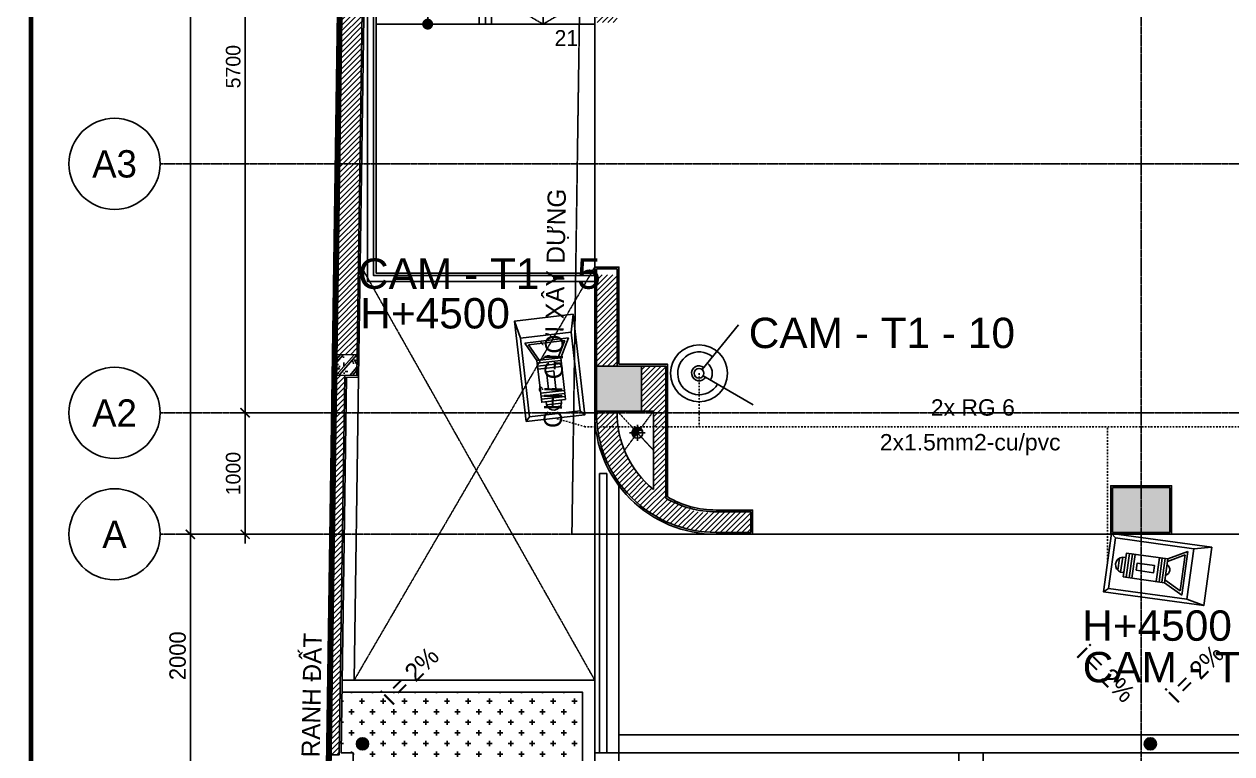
# Model space of a CAD drawing. Header units: inches. Extents: x 1721084 to 1854744, y 225101 to 488646.
# Drawn here: x 1765953 to 1775897, y 361703 to 367711 of the extents above; entities that cross this region are included whole.
import ezdxf
from ezdxf.enums import TextEntityAlignment as Align
from ezdxf.xclip import XClip

# ---------------------------------------------------------------- set-up
doc = ezdxf.new("R2010")
doc.units = ezdxf.units.IN
doc.header["$MEASUREMENT"] = 0
doc.header["$XCLIPFRAME"] = 0
doc.set_wipeout_variables(frame=1)
for name, pattern in [('DASHDOT', [25.399999999999995, 12.7, -6.349999999999998, 0, -6.349999999999998]), ('X-PL-GF$0$X-GRID-T1$0$CENTER2', [1.125, 0.75, -0.125, 0.125, -0.125]), ('X-PL-GF$0$X-PL-GF$0$DASHDOTX2', [2, 1, -0.5, 0, -0.5]), ('X-PL-GF$0$X-PL-GF$0$DASHED', [0.75, 0.5, -0.25]), ('X-PL-GF$0$X-PL-GF$0$HIDDEN2', [0.1875, 0.125, -0.0625])]:
    doc.linetypes.add(name, pattern=pattern)
for name, color, linetype in [('A-ANNO-DIM 100', 252, 'Continuous'), ('CAMERA', 2, 'Continuous'), ('DUCT', 11, 'Continuous'), ('TexPCC', 142, 'Continuous'), ('X-PL-GF$0$A-ANNO-NOTE-ENG', 250, 'Continuous'), ('X-PL-GF$0$A-FURN-EQPM', 250, 'Continuous'), ('X-PL-GF$0$X-GRID-T1$0$A-ANNO-DIM 75', 2, 'Continuous'), ('X-PL-GF$0$X-GRID-T1$0$A-GRID', 9, 'X-PL-GF$0$X-GRID-T1$0$CENTER2'), ('X-PL-GF$0$X-GRID-T1$0$A-GRID-SYMB', 5, 'Continuous'), ('X-PL-GF$0$X-PL-GF$0$A-ANNO-DIM 75', 250, 'Continuous'), ('X-PL-GF$0$X-PL-GF$0$A-ANNO-RNAM', 250, 'Continuous'), ('X-PL-GF$0$X-PL-GF$0$A-FLOR', 250, 'Continuous'), ('X-PL-GF$0$X-PL-GF$0$A-FLOR-ABOV', 250, 'X-PL-GF$0$X-PL-GF$0$HIDDEN2'), ('X-PL-GF$0$X-PL-GF$0$A-FLOR-COLS-CONC', 250, 'Continuous'), ('X-PL-GF$0$X-PL-GF$0$A-FLOR-DRAN', 250, 'Continuous'), ('X-PL-GF$0$X-PL-GF$0$A-FLOR-HDRL', 250, 'Continuous'), ('X-PL-GF$0$X-PL-GF$0$A-FLOR-PATT', 250, 'Continuous'), ('X-PL-GF$0$X-PL-GF$0$A-FLOR-STRS', 250, 'Continuous'), ('X-PL-GF$0$X-PL-GF$0$A-FLOR-STRS-NOTE', 250, 'Continuous'), ('X-PL-GF$0$X-PL-GF$0$A-FLOR-WALL', 250, 'Continuous'), ('X-PL-GF$0$X-PL-GF$0$A-FLOR-WALL-FNSH', 250, 'Continuous'), ('X-PL-GF$0$X-PL-GF$0$A-FLOR-WALL-PATT', 250, 'Continuous'), ('X-PL-GF$0$X-PL-GF$0$A-LAND-GRAS', 89, 'Continuous'), ('X-PL-GF$0$X-PL-GF$0$A-SECT-MED', 250, 'Continuous'), ('X-PL-GF$0$X-PL-GF$0$A-SECT-PATT', 250, 'Continuous'), ('X-PL-GF$0$X-PL-GF$0$A-SECT-STEL', 12, 'Continuous'), ('X-PL-GF$0$X-PL-GF$0$A-XREF', 250, 'Continuous'), ('X-PL-GF$0$X-PL-GF$0$B-RanhHienTrang', 250, 'Continuous'), ('X-PL-GF$0$X-PL-GF$0$CGXD', 250, 'Continuous'), ('X-PL-GF$0$XREF2$0$A-FLOR-COLS-CONC', 250, 'Continuous'), ('X-PL-GF$0$XREF2$0$A-FLOR-PATT', 250, 'Continuous')]:
    doc.layers.add(name, color=color, linetype=linetype)
doc.styles.add('ARIAL', font='arial.ttf')
doc.styles.add('HDUNGARC', font='vn_vni.shx')
doc.styles.add('X-PL-GF$0$HDUNGARC', font='vn_vni.shx')
doc.styles.add('X-PL-GF$0$X-GRID-T1$0$HDUNGARC', font='vn_vni.shx')
doc.styles.add('X-PL-GF$0$X-GRID-T1$0$SYMBTEXT', font='VAVON_.TTF')
doc.styles.add('X-PL-GF$0$X-PL-GF$0$HDUNGARC', font='vn_vni.shx')
doc.styles.add('X-PL-GF$0$X-PL-GF$0$SYMBTEXT', font='VAVON_.TTF')
doc.dimstyles.new('X-PL-GF$0$X-GRID-T1$0$DIM-75', dxfattribs={"dimscale": 75, "dimtxt": 1.6, "dimasz": 1, "dimexe": 1, "dimexo": 1, "dimgap": 0.5, "dimtad": 1, "dimdec": 0, "dimzin": 0, "dimdsep": 46, "dimtxsty": 'X-PL-GF$0$X-GRID-T1$0$HDUNGARC', "dimblk": 'X-PL-GF$0$X-GRID-T1$0$_ArchTick', "dimcen": 2, "dimdle": 1, "dimclrd": 256, "dimclre": 9, "dimclrt": 3, "dimadec": 0, "dimazin": 0, "dimtfac": 1, "dimtdec": 0, "dimtix": 1, "dimtmove": 2, "dimatfit": 2, "dimfxl": 1, "dimtolj": 1, "dimtzin": 0, "dimarcsym": 2})
doc.dimstyles.new('X-PL-GF$0$X-PL-GF$0$DIM-75', dxfattribs={"dimscale": 75, "dimtxt": 1.8, "dimasz": 1, "dimexe": 1, "dimexo": 1, "dimgap": 0.5, "dimtad": 1, "dimdec": 0, "dimzin": 0, "dimdsep": 46, "dimtxsty": 'X-PL-GF$0$X-PL-GF$0$HDUNGARC', "dimblk": 'X-PL-GF$0$X-PL-GF$0$_ArchTick', "dimcen": 2, "dimdle": 1, "dimclrd": 256, "dimclre": 9, "dimclrt": 3, "dimadec": 0, "dimazin": 0, "dimtfac": 1, "dimtdec": 0, "dimtix": 1, "dimtmove": 2, "dimatfit": 2, "dimfxl": 1, "dimtolj": 1, "dimtzin": 0, "dimarcsym": 2})
pattern_1 = [(45, (0, 0), (-22.09708691207961, 22.09708691207961), [])]
pattern_2 = [(0, (0, 0), (50, 50), [50, -50])]

# ---------------------------------------------------------------- blocks, each defined once
blk = doc.blocks.new('X-PL-GF$0$PHEU THU 115X115')
for p, q in [((-15.43790575498133, -23.58826450755441), (14.24268701775872, -23.58826450755441)), ((-15.43790575498133, -91.4117354924456), (14.24268701775872, -91.4117354924456))]:
    blk.add_line(p, q)
for points in [[(-9.482600924791768, -54.19603434290184), (-43.28344451003068, -54.19603434290184)], [(-43.28344451003068, -60.65419115152329), (-9.482600924791768, -60.65419115152329)], [(36.49155470221013, -42.87137462652025), (-36.40955630420649, -42.87137462652025)], [(-36.40955630420649, -48.58054185540822), (36.49155470221013, -48.58054185540822)], [(-36.40955630420649, -66.41945814459177), (36.49155470221013, -66.41945814459177)], [(36.49155470221013, -72.12862537347974), (-36.40955630420649, -72.12862537347974)], [(30.4041321240511, -30.40287615318084), (30.4041321240511, -30.40287615318084), (-31.43376121902838, -30.40287615318084)], [(-31.43376121902838, -36.863928665196), (30.4041321240511, -36.863928665196)], [(-31.43376121902838, -78.136071334804), (30.4041321240511, -78.136071334804)], [(30.4041321240511, -84.59712384681916), (30.4041321240511, -84.59712384681916), (-31.43376121902838, -84.59712384681916)], [(8.978155363991391, -54.19603434290184), (42.7789989492303, -54.19603434290184)], [(42.7789989492303, -60.65419115152329), (8.978155363991391, -60.65419115152329)]]:
    blk.add_lwpolyline(points)
for radius in [51.45152249066621, 46.57292621760693, 4.594603257156433]:
    blk.add_circle((-0.2522227804001886, -57.5), radius)
for centre, radius, start, end in [((-42.55626883552759, -57.42511274721619), 3.309944380612229, 102.6910741584825, 257.3089258415174), ((-36.3302054702508, -45.72595824096788), 2.855686286463456, 91.59228034863337, 268.4077196513667), ((-36.3302054702508, -69.27404175903939), 2.855686286463456, 91.59228034863337, 268.4077196513667), ((-31.12392294632446, -33.63340240919206), 3.245350465819644, 95.47845449965135, 264.5215455003486), ((-31.12392294632446, -81.36659759081522), 3.245350465819644, 95.47845449965135, 264.5215455003486), ((-11.00198453679331, -57.4251127472089), 3.568679573956446, 295.1984696173395, 64.80153038266046), ((10.49753897599294, -57.4251127472089), 3.568679573956446, 115.1984696173395, 244.8015303826605), ((29.94667727740307, -33.63340240918478), 3.262754178219241, 278.0597159257377, 81.94028407426231), ((29.94667727740307, -81.36659759081522), 3.262754178219241, 278.0597159257377, 81.94028407426231), ((35.88332438809448, -45.72595824096061), 2.918662660680424, 282.0282235757958, 77.97177642420422), ((35.88332438809448, -69.27404175903212), 2.918662660680424, 282.0282235757958, 77.97177642420422), ((42.05182327472721, -57.42511274721619), 3.309944380612229, 282.6910741584826, 77.30892584151742)]:
    blk.add_arc(centre, radius, start, end)
for points in [[(14.24268701775872, -23.58826450755441), (16.71682635079196, -21.64592190393887), (15.00893013480527, -18.70718598294479), (9.913556541374417, -16.53520093131374), (-0.6807847030140693, -15.628228584319), (-13.14400985479005, -17.76942370249162), (-17.35475464031333, -20.73333771834587), (-17.6897810909868, -22.51271087943314), (-15.43790575498133, -23.58826450755441)], [(14.24268701775872, -91.4117354924456), (16.71682635079196, -93.35407809606113), (15.00893013480527, -96.2928140170552), (9.913556541374417, -98.46479906869357), (-0.6807847030140693, -99.371771415681), (-13.14400985479005, -97.23057629750838), (-17.35475464031333, -94.26666228166141), (-17.6897810909868, -92.48728912055955), (-15.43790575498133, -91.4117354924456)]]:
    blk.add_spline(points, degree=3)
blk = doc.blocks.new('X-PL-GF$0$XREF2')
at = {"layer": 'X-PL-GF$0$XREF2$0$A-FLOR-PATT'}
h = blk.add_hatch(dxfattribs=at)
h.set_pattern_fill('!BTCT', color=256, scale=25, pattern_type=2)
h.set_pattern_definition([(50, (0, 0), (179.3150456501883, -15.68803374564877), [18.75, -206.25]), (355, (0, 0), (-34.68783340325, 188.0480334250029), [15, -165]), (100.4514, (14.94292, -1.307334999999999), (144.6273454285054, 172.3598855152384), [15.9350475, -175.285528]), (46.18420000000002, (0, 50), (266.8102621564111, -41.37975358225452), [28.125, -309.375]), (96.6356, (22.23418625, 46.55167324999999), (233.6656763871758, 243.5294677251104), [23.902572, -262.92825]), (351.1842000000001, (0, 50), (233.6654862834068, 243.5296502313311), [22.5, -247.5]), (21, (25, 37.5), (149.2267630296154, -100.6547226663347), [18.75, -206.25]), (326, (25, 37.5), (60.82883298039543, 181.2875112617133), [15, -165]), (71.45140000000002, (37.43555825, 29.1120985), (210.0556571453725, 80.6326241774881), [15.9350475, -175.285528]), (37.50000000000001, (0, 0), (3.039963829322667, 83.22346345782788), [0, -163, 0, -167.5, 0, -165.625]), (7.499999999999999, (0, 0), (65.76738436053715, 98.60292797059006), [0, -95.5, 0, -159.25, 0, -63.125]), (327.5, (-55.75, 0), (133.4556090431022, -5.638717933594937), [0, -62.5, 0, -195, 0, -258.75]), (317.5, (-80.75000000000001, 0), (145.7965423355966, 25.02624558307943), [0, -81.25, 0, -129.5, 0, -183.75]), (45, (0, 0), (-75.13009550107068, 75.13009550107068), []), (45, (0, 30.625), (-75.13009550107068, 75.13009550107068), [])])
h.paths.add_polyline_path([(20684.99999999999, 3915.000000000058), (20684.99999999999, 4285.000000000056), (20315.00000000015, 4285.000000000056), (20315.00000000015, 3915.000000000058)])
h.paths.add_polyline_path([(20684.99999918887, 374.6332916433435), (20684.99999918887, 685.0000000000528), (19915.00000000002, 685.0000000000517), (19915.00000000002, 374.6332916433425)])
h.paths.add_polyline_path([(15485.00000000008, -984.9999999999764), (15485.00000000008, -714.9999999998672), (14815.00000000008, -714.9999999998689), (14815.00000000008, -984.9999999999744)])
h.paths.add_polyline_path([(15384.99999999999, 3915.000000000034), (15384.99999999999, 4385.000000000058), (15014.99999999998, 4385.000000000056), (15014.99999999998, 3915.000000000034)])
h.paths.add_polyline_path([(8785.000000000175, 5464.999999999941), (8785.000000000175, 5934.99999999994), (8215.000000000175, 5934.999999999942), (8215.000000000175, 5464.999999999941)])
h.paths.add_polyline_path([(4265.000000000006, -984.9999999999792), (4735.000000000001, -984.9999999999792), (4735, -614.9999999998835), (4265.000000000006, -614.9999999998835)])
h.paths.add_polyline_path([(385.0000000000219, 15.0000000000291), (385.0000000000219, 385.0000000000283), (15.00000000002183, 385.0000000000272), (15.00000000002183, 15.0000000000291)])
h.paths.add_polyline_path([(15.00000000002183, 5935.000000000028), (15.00000000002183, 5465.000000000028), (585.0000000000217, 5465.000000000028), (585.000000000029, 5935.000000000028)])
h.paths.add_polyline_path([(4734.999999999876, 11575.58118903297), (4264.999999999876, 11603.31734586404), (4264.999999999876, 11214.99999999994), (4734.999999999876, 11214.99999999994)])
h.paths.add_polyline_path([(8785.000000000233, 11336.55203909347), (8415.000000000213, 11358.38688596065), (8415.000000000198, 10965.00146173001), (8785.000000000207, 10965.00000000014)])
h.paths.add_polyline_path([(8785.000000000033, -614.9999999999718), (8415.000000000035, -614.9999999999718), (8415.000000000035, -984.9999999999781), (8785.000000000036, -984.9999999999781)])
h.paths.add_polyline_path([(15.00000000002182, 11335.00000000015), (15.00000000002183, 10965.00000000015), (385.0000000000219, 10965.00000000015), (385.0000000000219, 11335.00000000015)])
h.paths.add_polyline_path([(15485.00000000021, 10941.1403626419), (15015.0000000002, 10968.90048736221), (15015.0000000002, 10664.9999999063), (15485.00000000021, 10664.9999999063)])
h.paths.add_polyline_path([(20685.04201184699, 10634.25258519437), (20315.00000000023, 10656.0931995088), (20315.00000000023, 10215.00000000135), (20685.04201184699, 10215.00000000135)])
at = {"layer": 'X-PL-GF$0$XREF2$0$A-FLOR-COLS-CONC'}
blk.add_lwpolyline([(15.00000000002183, 385.0000000000281), (385.0000000000219, 385.0000000000281), (385.0000000000219, 15.00000000002819), (15.00000000002183, 15.00000000002819)], close=True, dxfattribs=at)
blk.add_lwpolyline([(4735.000000000006, -614.9999999998843), (4735.000000000006, -984.9999999999584), (4265.000000000006, -984.9999999999584), (4265.000000000006, -614.9999999998843), (4735.000000000006, -614.9999999998843), (4735.000000000006, -614.9999999998843)], dxfattribs=at)
blk = doc.blocks.new('X-PL-GF$0$X-GRID-T1$0$SYMB-GRID')
blk.add_circle((0, 0), 5)
at = {"color": 2, "style": 'X-PL-GF$0$X-GRID-T1$0$SYMBTEXT', "flags": 4}
blk.add_attdef('NUM', text='', height=3, dxfattribs=at).set_placement((0, 0), align=Align.MIDDLE)
blk = doc.blocks.new('X-PL-GF$0$X-GRID-T1$0$_ArchTick')
at = {"color": 0, "linetype": 'ByBlock', "const_width": 0.15}
blk.add_lwpolyline([(-0.5000000000000018, -0.4822552045807244), (0.5, 0.5177447954192829)], dxfattribs=at)
blk = doc.blocks.new('*D263')
at = {"layer": 'Defpoints', "color": 0, "transparency": 16777216}
for p in [(-2878.678544014205, 2.034327e-10), (-2178.662637090867, 2.035453e-10), (-2178.662637090867, -999.9999999998148)]:
    blk.add_point(p, dxfattribs=at)
at = {"layer": 'X-PL-GF$0$X-GRID-T1$0$A-ANNO-DIM 75', "color": 9, "lineweight": -2, "transparency": 16777216}
for p, q in [((-2253.662637090867, 2.035332e-10), (-2953.678544014205, 2.034207e-10)), ((-2253.662637090867, -999.9999999998148), (-2953.678544014205, -999.999999999815))]:
    blk.add_line(p, q, dxfattribs=at)
at = {"layer": 'X-PL-GF$0$X-GRID-T1$0$A-ANNO-DIM 75', "lineweight": -2, "transparency": 16777216}
blk.add_line((-2878.678544014205, -1074.999999999815), (-2878.678544014205, 75.00000000020344), dxfattribs=at)
at = {"layer": 'X-PL-GF$0$X-GRID-T1$0$A-ANNO-DIM 75', "lineweight": -2, "transparency": 16777216, "xscale": 75, "yscale": 75, "zscale": 75}
for p, rotation in [((-2878.678544014205, 2.034327e-10), 90), ((-2878.678544014205, -999.999999999815), 270)]:
    blk.add_blockref('X-PL-GF$0$X-GRID-T1$0$_ArchTick', p, dxfattribs=dict(at, rotation=rotation))
at = {"layer": 'X-PL-GF$0$X-GRID-T1$0$A-ANNO-DIM 75', "color": 3, "transparency": 16777216, "insert": (-2976.178544014205, -499.9999999998049), "char_height": 120, "attachment_point": 5, "rotation": 90, "style": 'X-PL-GF$0$X-GRID-T1$0$HDUNGARC'}
blk.add_mtext('\\A1;1000', dxfattribs=at)
blk = doc.blocks.new('*D264')
at = {"layer": 'Defpoints', "color": 0, "transparency": 16777216}
for p in [(-2878.678544014203, 5700.000000000158), (-2178.662637090867, 5700.000000000158), (-2178.662637090867, 2.04892e-10)]:
    blk.add_point(p, dxfattribs=at)
at = {"layer": 'X-PL-GF$0$X-GRID-T1$0$A-ANNO-DIM 75', "lineweight": -2, "transparency": 16777216}
blk.add_line((-2878.678544014201, -74.99999999979524), (-2878.678544014203, 5775.000000000157), dxfattribs=at)
at = {"layer": 'X-PL-GF$0$X-GRID-T1$0$A-ANNO-DIM 75', "color": 9, "lineweight": -2, "transparency": 16777216}
for p, q in [((-2253.662637090867, 5700.000000000158), (-2953.678544014203, 5700.000000000158)), ((-2253.662637090867, 2.0488e-10), (-2953.678544014202, 2.047674e-10))]:
    blk.add_line(p, q, dxfattribs=at)
at = {"layer": 'X-PL-GF$0$X-GRID-T1$0$A-ANNO-DIM 75', "lineweight": -2, "transparency": 16777216, "xscale": 75, "yscale": 75, "zscale": 75}
for p, rotation in [((-2878.678544014203, 5700.000000000158), 90), ((-2878.678544014201, 2.047795e-10), 270)]:
    blk.add_blockref('X-PL-GF$0$X-GRID-T1$0$_ArchTick', p, dxfattribs=dict(at, rotation=rotation))
at = {"layer": 'X-PL-GF$0$X-GRID-T1$0$A-ANNO-DIM 75', "color": 3, "transparency": 16777216, "insert": (-2976.178544014202, 2850.000000000182), "char_height": 120, "attachment_point": 5, "rotation": 90, "style": 'X-PL-GF$0$X-GRID-T1$0$HDUNGARC'}
blk.add_mtext('\\A1;5700', dxfattribs=at)
blk = doc.blocks.new('*D267')
at = {"layer": 'Defpoints', "color": 0, "transparency": 16777216}
for p in [(-3328.678544014356, 11350.00000000012), (-1991.108536304821, 11350.00000000012), (-2178.662637090867, -999.9999999998148)]:
    blk.add_point(p, dxfattribs=at)
at = {"layer": 'X-PL-GF$0$X-GRID-T1$0$A-ANNO-DIM 75', "color": 9, "lineweight": -2, "transparency": 16777216}
for p, q in [((-2066.108536304822, 11350.00000000012), (-3403.678544014356, 11350.00000000012)), ((-2253.662637090867, -999.9999999998148), (-3403.678544014353, -999.999999999815))]:
    blk.add_line(p, q, dxfattribs=at)
at = {"layer": 'X-PL-GF$0$X-GRID-T1$0$A-ANNO-DIM 75', "lineweight": -2, "transparency": 16777216}
blk.add_line((-3328.678544014355, -1074.999999999815), (-3328.678544014356, 11425.00000000012), dxfattribs=at)
at = {"layer": 'X-PL-GF$0$X-GRID-T1$0$A-ANNO-DIM 75', "lineweight": -2, "transparency": 16777216, "xscale": 75, "yscale": 75, "zscale": 75}
for p, rotation in [((-3328.678544014356, 11350.00000000012), 90), ((-3328.678544014355, -999.999999999815), 270)]:
    blk.add_blockref('X-PL-GF$0$X-GRID-T1$0$_ArchTick', p, dxfattribs=dict(at, rotation=rotation))
at = {"layer": 'X-PL-GF$0$X-GRID-T1$0$A-ANNO-DIM 75', "color": 3, "transparency": 16777216, "insert": (-3426.178544014352, 5175.000000000153), "char_height": 120, "attachment_point": 5, "rotation": 90, "style": 'X-PL-GF$0$X-GRID-T1$0$HDUNGARC'}
blk.add_mtext('\\A1;12350', dxfattribs=at)
blk = doc.blocks.new('X-PL-GF$0$X-PL-GF$0$RANH DAT')
at = {"color": 20, "linetype": 'X-PL-GF$0$X-PL-GF$0$DASHDOTX2', "ltscale": 4, "const_width": 50}
blk.add_lwpolyline([(-11627.29456309721, -102.3376698006832), (-11627.29456309721, -102.3376698006832), (-2.910383e-10, 1.164153e-10), (992.3107898987656, 14373.5282487044), (-5110.730678946215, 14733.68764396724), (-10633.96828031746, 15059.63101499682), (-41580.12939057983, 16885.85990410079), (-41827.60296804322, -102.3376699942382), (-17866.78343735436, -102.337669765111), (-11627.29456321617, -102.3376697921485)], dxfattribs=at)
at = {"layer": 'X-PL-GF$0$X-PL-GF$0$A-ANNO-RNAM', "insert": (-41966.95550611096, 574.2474264713583), "char_height": 150, "width": 5649.764704245291, "attachment_point": 5, "rotation": 89, "style": 'X-PL-GF$0$X-PL-GF$0$SYMBTEXT'}
blk.add_mtext('RANH ÑAÁT', dxfattribs=at)
blk = doc.blocks.new('X-PL-GF$0$X-PL-GF$0$_ArchTick')
at = {"color": 0, "linetype": 'ByBlock', "const_width": 0.15}
blk.add_lwpolyline([(-0.5000000000000018, -0.4822552045807244), (0.5, 0.5177447954192829)], dxfattribs=at)
blk = doc.blocks.new('*D693')
at = {"layer": 'Defpoints', "color": 0, "transparency": 16777216}
for p in [(-3328.678544014169, -999.9999999998128), (-2173.795700718336, -999.9999999998132), (-2191.276560100912, -2999.999999999775)]:
    blk.add_point(p, dxfattribs=at)
at = {"layer": 'X-PL-GF$0$X-PL-GF$0$A-ANNO-DIM 75', "lineweight": -2, "transparency": 16777216}
blk.add_line((-3328.67854401417, -3074.999999999774), (-3328.678544014169, -924.9999999998128), dxfattribs=at)
at = {"layer": 'X-PL-GF$0$X-PL-GF$0$A-ANNO-DIM 75', "color": 9, "lineweight": -2, "transparency": 16777216}
for p, q in [((-2248.795700718336, -999.9999999998132), (-3403.678544014169, -999.9999999998128)), ((-2266.276560100912, -2999.999999999775), (-3403.678544014169, -2999.999999999774))]:
    blk.add_line(p, q, dxfattribs=at)
at = {"layer": 'X-PL-GF$0$X-PL-GF$0$A-ANNO-DIM 75', "lineweight": -2, "transparency": 16777216, "xscale": 75, "yscale": 75, "zscale": 75}
for p, rotation in [((-3328.678544014169, -999.9999999998128), 90), ((-3328.678544014169, -2999.999999999774), 270)]:
    blk.add_blockref('X-PL-GF$0$X-PL-GF$0$_ArchTick', p, dxfattribs=dict(at, rotation=rotation))
at = {"layer": 'X-PL-GF$0$X-PL-GF$0$A-ANNO-DIM 75', "color": 3, "transparency": 16777216, "insert": (-3433.678544014169, -1999.999999999794), "char_height": 135, "attachment_point": 5, "rotation": 90, "style": 'X-PL-GF$0$X-PL-GF$0$HDUNGARC'}
blk.add_mtext('\\A1;2000', dxfattribs=at)
blk = doc.blocks.new('X-PL-GF$0$X-PL-GF$0$NM 90')
h = blk.add_hatch()
h.set_pattern_fill('DASH', color=8, scale=400)
h.set_pattern_definition(pattern_2)
h.paths.add_polyline_path([(0, 45, 1), (0, 0)])
h.paths.add_polyline_path([(0, 45), (0, 0), (45, 0, 0.4142135623730951)])
h.paths.add_polyline_path([(45, 0), (0, 0, -1), (-2.7e-15, -45, 0.4142135623730951)])
h = blk.add_hatch()
h.set_pattern_fill('DASH', color=256, scale=400)
h.set_pattern_definition(pattern_2)
h.paths.add_polyline_path([(0, 45, 1), (0, 0)])
h.paths.add_polyline_path([(0, 45), (0, 0), (45, 0, 0.4142135623730951)])
h.paths.add_polyline_path([(45, 0), (0, 0, -1), (-3.6e-15, -45, 0.4142135623730951)])
h = blk.add_hatch()
h.set_pattern_fill('DASH', color=8, scale=400)
h.set_pattern_definition(pattern_2)
h.paths.add_polyline_path([(0, 45, 1), (0, 0)])
h.paths.add_polyline_path([(0, 45), (0, 0), (45, 0, 0.4142135623730951)])
h.paths.add_polyline_path([(45, 0), (0, 0, -1), (-3.6e-15, -45, 0.4142135623730951)])
h = blk.add_hatch(color=8)
h.dxf.hatch_style = 1
h.paths.add_polyline_path([(0, 45, 1), (0, 0)])
h.paths.add_polyline_path([(0, 45), (0, -3.6e-15), (45, 0, 0.4142135623730951)])
h.paths.add_polyline_path([(45, 0), (-1.8e-15, 0, -1), (-7.1e-15, -45, 0.4142135623730951)])
at = {"color": 8}
for points in [[(65, 0), (-65, 0)], [(0, 65), (0, -65)]]:
    blk.add_lwpolyline(points, dxfattribs=at)
blk.add_circle((0, 0), 45)
for centre, start, end in [((1.4e-15, 22.5), 90, 270), ((1.4e-15, -22.5), 270, 90.00000000000004)]:
    blk.add_arc(centre, 22.5, start, end)
blk = doc.blocks.new('X-PL-GF$0$X-PL-GF$0$thangGF1')
at = {"layer": 'X-PL-GF$0$X-PL-GF$0$A-FLOR-ABOV', "ltscale": 10}
for points in [[(-424.9999999999835, 1299.999999998893), (-424.9999999999835, 4049.999999998895)], [(-849.9999999999799, 1549.999999998893), (-424.9999999999835, 1299.999999998893), (2.00089e-11, 1549.999999998896)], [(-849.999999999979, 1299.999999998893), (2.09184e-11, 1299.999999998896)]]:
    blk.add_lwpolyline(points, dxfattribs=at)
at = {"layer": 'X-PL-GF$0$X-PL-GF$0$A-FLOR-HDRL'}
for points in [[(1.45519e-11, 8369.999999999034), (-1869.999999999986, 8369.999999999034), (-1869.999999999977, -820.0000000010523), (9.8908e-12, -820.0000000000864)], [(1.45519e-11, 8319.999999999032), (-1819.999999999987, 8319.999999999032), (-1819.999999999977, -770.0000000009967), (-4.55884e-11, -770.0000000000864)], [(-900.0000000000326, 1299.999999998893), (-900.0000000000326, 6299.999999998891)]]:
    blk.add_lwpolyline(points, dxfattribs=at)
at = {"layer": 'X-PL-GF$0$X-PL-GF$0$A-FLOR-STRS'}
for points in [[(1.45519e-11, 8299.999999999034), (-1799.999999999987, 8299.999999999034), (-1799.999999999977, -750.0000000009738), (-6.74163e-11, -750.0000000000864)], [(-1799.999999999987, 1299.999999998893), (-849.999999999979, 1299.999999998893), (-849.9999999999942, 6299.999999998891)], [(-5.1728e-12, 6299.999999998888), (-950.00000000007, 6299.999999998891), (-950.0000000000855, 1299.999999998893)], [(-7.7307e-11, -730), (-2.63753e-11, 4174.999999998902)]]:
    blk.add_lwpolyline(points, dxfattribs=at)
at = {"layer": 'X-PL-GF$0$X-PL-GF$0$A-FLOR-STRS-NOTE', "color": 174, "const_width": 45}
blk.add_lwpolyline([(-1397.499999999474, 1300.00007610123, -1), (-1352.500000000697, 1299.999923896556, -1)], format="xyb", close=True, dxfattribs=at)
at = {"layer": 'X-PL-GF$0$X-PL-GF$0$A-SECT-STEL', "color": 174}
blk.add_lwpolyline([(-1375.000000000079, 3299.999999998896), (-1375.000000000085, 1299.999999998893)], dxfattribs=at)
blk = doc.blocks.new('I.A.M TITLEBLOCK - A2 -H')
at = {"const_width": 0.5}
blk.add_lwpolyline([(5, 2.999999999999972), (591.9999999999998, 2.999999999999886), (589.9999999999998, 417), (5, 417.0000000000002)], close=True, dxfattribs=at)
blk = doc.blocks.new('C3')
at = {"layer": 'CAMERA', "color": 142}
for p, q in [((229715.5539634958, 35030.81197057175), (229173.6742924595, 34396.03102770127)), ((229807.4707588405, 35030.81197057172), (230349.3504298771, 34396.03102770148))]:
    blk.add_line(p, q, dxfattribs=at)
at = {"layer": 'CAMERA'}
blk.add_circle((229761.5123611682, 35084.64959646283), 412.1698115390026, dxfattribs=at)
at = {"layer": 'CAMERA', "color": 142}
blk.add_circle((229761.5123611682, 35084.64959646282), 70.78604578723753, dxfattribs=at)
at = {"layer": 'CAMERA', "color": 252}
for centre, radius, start, end in [((229761.5123611682, 35084.64959646283), 310.2277270251499, 310.4856721771867, 229.5143278228133), ((229761.5123611682, 35084.64959646282), 108.6542135993546, 310.4856721771623, 229.5143278227866), ((229761.5123611682, 35084.64959646282), 190.3964792308931, 229.5143278228009, 310.4856721771867)]:
    blk.add_arc(centre, radius, start, end, dxfattribs=at)
blk = doc.blocks.new('CCN')
at = {"layer": 'CAMERA', "color": 252}
for p, q in [((139315.8801169941, 51989.37427525943), (139763.8884176138, 51989.37427525943)), ((139315.8801169941, 51934.1036984215), (139763.8884176138, 51934.1036984215)), ((139315.8801169941, 51878.83312158356), (139763.8884176138, 51878.83312158356)), ((139315.8801169941, 51424.02549066453), (139763.8884176138, 51424.02549066453)), ((139315.8801169941, 51368.75491382658), (139763.8884176138, 51368.75491382658)), ((139315.8801169941, 51313.48433698865), (139763.8884176138, 51313.48433698865)), ((139368.6550771076, 51262.96133313022), (139203.0861185244, 50952.39267907573)), ((139718.1507476462, 51262.96133313022), (139883.7197062294, 50952.39267907573))]:
    blk.add_line(p, q, dxfattribs=at)
at = {"layer": 'CAMERA'}
for p, q in [((139315.8801169941, 51262.96133313022), (139128.0059016106, 50910.55323258707)), ((139763.8884176138, 51262.96133313022), (139951.7626329973, 50910.55323258707))]:
    blk.add_line(p, q, dxfattribs=at)
blk.add_lwpolyline([(139315.8801169941, 52046.83238175139), (139763.8884176138, 52046.83238175139), (139763.8884176138, 51262.96133313022), (139315.8801169941, 51262.96133313022)], close=True, dxfattribs=at)
at = {"layer": 'CAMERA', "color": 252}
blk.add_lwpolyline([(139471.553214884, 51820.39620871947), (139608.215319724, 51820.39620871947), (139608.215319724, 51491.40804203786), (139471.553214884, 51491.40804203786)], close=True, dxfattribs=at)
at = {"layer": 'CAMERA'}
for points in [[(139315.8801169941, 51262.96133313022), (139763.8884176138, 51262.96133313022)], [(139951.7626329973, 50910.55323258707), (139128.0059016106, 50910.55323258707)]]:
    blk.add_lwpolyline(points, dxfattribs=at)
at = {"layer": 'CAMERA', "color": 252}
blk.add_lwpolyline([(139883.7197062294, 50952.39267907573), (139203.0861185244, 50952.39267907573)], dxfattribs=at)
blk.add_arc((139555.633544491, 51302.9521364386), 103.9176802170721, 202.6332838919741, 337.3667161080135, dxfattribs=at)
blk = doc.blocks.new('C2')
at = {"layer": 'CAMERA', "color": 252}
for p, q in [((140574.7032529928, 51841.07987231469), (140290.2762116142, 51841.07987231469)), ((140548.3075924766, 51898.53797880664), (140316.6718721305, 51898.53797880664))]:
    blk.add_line(p, q, dxfattribs=at)
at = {"layer": 'CAMERA'}
blk.add_lwpolyline([(140574.7032529928, 51841.07987231469), (140574.7032529928, 51783.62176582275), (140290.2762116142, 51783.62176582275), (140290.2762116142, 51841.07987231469)], dxfattribs=at)
blk.add_arc((140432.4897323035, 51810.54045025216), 145.4556350464081, 12.1198296463737, 167.8801703536263, dxfattribs=at)
blk.add_blockref('CCN', (892.6054649995641, -263.2106159286341), dxfattribs=at)
blk = doc.blocks.new('nn')
at = {"layer": 'CAMERA', "color": 252}
for p, q in [((138919.5471242203, -107494.0610649325), (138834.0578124885, -107420.8919096989)), ((138919.5471242203, -107494.0610649325), (140397.9791436578, -107494.0610649324)), ((138919.5471242203, -108448.2035011566), (138919.5471242203, -107494.0610649325)), ((140397.9791436578, -107494.0610649324), (140727.7548574878, -107420.8919096988)), ((140397.9791436578, -107494.0610649324), (140397.9791436578, -108448.2035011566)), ((138919.5471242203, -108448.2035011566), (138834.0578124885, -108521.3726563902)), ((140397.9791436578, -108448.2035011566), (138919.5471242203, -108448.2035011566)), ((140397.9791436578, -108448.2035011566), (140727.7548574878, -108521.3726563902))]:
    blk.add_line(p, q, dxfattribs=at)
at = {"layer": 'CAMERA'}
blk.add_lwpolyline([(138834.0578124885, -107420.8919096988), (140727.7548574878, -107420.8919096988), (140727.7548574878, -108521.3726563902), (138834.0578124885, -108521.3726563902)], close=True, dxfattribs=at)
at = {"layer": 'CAMERA', "rotation": 90}
blk.add_blockref('C2', (190944.9439793499, -248405.7129455522), dxfattribs=at)
blk = doc.blocks.new('X-PL-GF$0$X-GRID-T1')
at = {"layer": 'X-PL-GF$0$X-GRID-T1$0$A-GRID', "ltscale": 8}
for p, q in [((5.9835e-12, 15788.19757388748), (-2.3166e-12, -4800.000000207501)), ((4500.000000000136, 15788.19757388748), (4500.000000000129, -4800.000000207501)), ((-3578.678544014041, 2050.0000000002), (14116.50000000014, 2050.000000000204)), ((-3578.678544014041, 2.000888e-10), (14116.50000000014, 2.037268e-10)), ((-3578.678544014041, -999.999999999818), (29677.78230564004, -999.9999999998143))]:
    blk.add_line(p, q, dxfattribs=at)
at = {"layer": 'X-PL-GF$0$X-GRID-T1$0$A-GRID-SYMB'}
ref = blk.add_blockref('X-PL-GF$0$X-GRID-T1$0$SYMB-GRID', (-3953.678544014041, 2050.0000000002), dxfattribs=dict(at, xscale=75, yscale=75, zscale=75))
ref.add_attrib('NUM', 'A3', dxfattribs={"layer": '0', "color": 2, "height": 224.9999999999999, "style": 'X-PL-GF$0$X-GRID-T1$0$SYMBTEXT'}).set_placement((-3953.678544014041, 2050.0000000002), align=Align.MIDDLE)
ref = blk.add_blockref('X-PL-GF$0$X-GRID-T1$0$SYMB-GRID', (-3953.678544014041, 2.000888e-10), dxfattribs=dict(at, xscale=75, yscale=75, zscale=75))
ref.add_attrib('NUM', 'A2', dxfattribs={"layer": '0', "color": 2, "height": 224.9999999999999, "style": 'X-PL-GF$0$X-GRID-T1$0$SYMBTEXT'}).set_placement((-3953.678544014041, 2.000888e-10), align=Align.MIDDLE)
ref = blk.add_blockref('X-PL-GF$0$X-GRID-T1$0$SYMB-GRID', (-3953.678544014041, -999.999999999818), dxfattribs=dict(at, xscale=75, yscale=75, zscale=75))
ref.add_attrib('NUM', 'A', dxfattribs={"layer": '0', "color": 2, "height": 224.9999999999999, "style": 'X-PL-GF$0$X-GRID-T1$0$SYMBTEXT'}).set_placement((-3953.678544014041, -999.999999999818), align=Align.MIDDLE)
at = {"layer": 'X-PL-GF$0$X-GRID-T1$0$A-ANNO-DIM 75'}
for base, p1, p2, picture, middle in [((-3328.678544014356, 11350.00000000012), (-2178.662637090866, -999.9999999998143), (-1991.108536304819, 11350.00000000011), '*D267', (-3426.178544014352, 5175.000000000153)), ((-2878.678544014203, 5700.000000000158), (-2178.662637090866, 2.04892e-10), (-2178.662637090866, 5700.000000000156), '*D264', (-2976.178544014202, 2850.000000000182)), ((-2878.678544014205, 2.034327e-10), (-2178.662637090866, -999.9999999998143), (-2178.662637090866, 2.035453e-10), '*D263', (-2976.178544014205, -499.9999999998049))]:
    dim = blk.add_linear_dim(base=base, p1=p1, p2=p2, angle=90, dimstyle='X-PL-GF$0$X-GRID-T1$0$DIM-75', dxfattribs=at)
    dim.commit()
    dim.dimension.update_dxf_attribs({"geometry": picture, "text_midpoint": middle})
blk = doc.blocks.new('X-PL-GF')
at = {"layer": 'X-PL-GF$0$X-PL-GF$0$A-FLOR-PATT'}
h = blk.add_hatch(dxfattribs=at)
h.set_pattern_fill('ANSI31', color=250, scale=250)
h.set_pattern_definition(pattern_1)
h.paths.add_polyline_path([(-1908.777906111688, 3691.595064760143), (-2078.759871247876, 3694.07125708649), (-2125.58903728401, 479.4123281463346), (-1955.607072147822, 476.9361358199891)])
h.paths.add_polyline_path([(-2075.846703805583, 3894.050039567583), (-1905.864738669395, 3891.573847241238), (-1859.254058980916, 7091.234367475268), (-2029.236024117103, 7093.710559801611)])
h.paths.add_polyline_path([(-1809.51172549961, 10505.87207889647), (-1979.493690635797, 10508.34827122282), (-2026.322856674811, 7293.689342282708), (-1856.340891538622, 7291.213149956358)])
h.paths.add_polyline_path([(-1861.564319048267, 13798.02256012368), (-1931.511614614602, 13802.15036684655), (-1977.017498309925, 10678.33023632692), (-1907.024924431452, 10677.31062774085)])
h.paths.add_polyline_path([(-2103.572578456228, -2814.999999983633), (-2058.072658302282, 308.4107544237619), (-2128.065229616292, 309.4303629913534), (-2173.580002830723, -2814.999999999777)])
at = {"layer": 'X-PL-GF$0$X-PL-GF$0$A-FLOR-WALL-PATT'}
h = blk.add_hatch(dxfattribs=at)
h.set_pattern_fill('ANSI31', color=250, scale=250)
h.set_pattern_definition(pattern_1)
edge = h.paths.add_edge_path()
edge.add_line((385.0000000000219, 15.00000000002819), (485.0000000000218, 15.00000000002819))
edge.add_line((485.0000000000218, 15.00000000002819), (485.0000000000222, -631.6644678940471))
edge.add_arc((1000.000000000135, 1.15392e-11), 815.0000000000003, 178.9454169066048, 230.8094233264205, ccw=False)
edge.add_line((185.1380485016004, 15.00000000002813), (15.11421982052559, 15.00000000001229))
edge.add_arc((1000.000000000128, 3.1832e-12), 984.9999999999924, 179.1274417115698, 270.0000282745055)
edge.add_line((1000.000486081091, -984.9999999998693), (1285.000000000003, -984.999800208604))
edge.add_line((1285.000000000003, -984.999800208604), (1285.000000000007, -814.9998619860905))
edge.add_line((1285.000000000007, -814.9998619860905), (1000.000000000135, -814.9999999999887))
edge.add_arc((928.0920179524936, -416.4048925642552), 405.0294033201392, 240.1783420955013, 280.226369567708, ccw=False)
edge.add_arc((1000.000000000121, -1.8531e-11), 814.9999999999671, 239.3892798055321, 250.4047116632095, ccw=False)
edge.add_line((585, -701.4271166699162), (584.9999999999998, 385.0000000000281))
edge.add_line((584.9999999999998, 385.0000000000281), (385.0000000000219, 385.0000000000281))
edge.add_line((385.0000000000219, 385.0000000000281), (385.0000000000219, 15.00000000002819))
at = {"layer": 'X-PL-GF$0$X-PL-GF$0$A-LAND-GRAS', "ltscale": 40}
h = blk.add_hatch(dxfattribs=at)
h.set_pattern_fill('CROSS', color=256, scale=350)
h.set_pattern_definition([(0, (-99.99999999985559, -2299.999999938291), (87.5, 87.5), [43.75, -131.25]), (90, (-78.12499999985562, -2321.874999938291), (-87.49999999999999, 87.5), [43.75, -131.25])])
h.paths.add_polyline_path([(-2087.845738508012, -2798.550488925721), (-1988.341863798027, -2799.999999960569), (-1989.778295744242, -2898.60604087287), (-99.99999999985559, -2899.999999960569), (-99.99999999985559, -2299.999999938291), (-2081.775780499932, -2298.532807975101)])
at = {"layer": 'X-PL-GF$0$X-PL-GF$0$A-SECT-PATT'}
h = blk.add_hatch(dxfattribs=at)
h.set_pattern_fill('!BTCT', color=256, scale=20, angle=4, pattern_type=2)
h.set_pattern_definition([(54, (0, 0), (143.978068100322, -2.51314656807856), [15, -165]), (359, (0, 0), (-38.17672263258378, 148.136205541445), [12, -132]), (104.4514, (11.99817190200864, -0.2094279928046898), (105.8014581244018, 145.6229752967735), [12.748038, -140.2284224]), (50.18419999999998, (-2.79025894976501, 39.90256201039297), (215.2374651695471, -18.13376922839233), [22.5, -247.5]), (100.6356, (15.14619545357805, 38.39140331440962), (172.886977297764, 207.3887486410285), [19.1220576, -210.3426]), (355.1842000000002, (-2.79025894976501, 39.90256201039297), (172.886815400423, 207.3888836815694), [18, -198]), (25, (17.85858679287272, 31.32205098267724), (124.707658123106, -72.0000000348896), [15, -165]), (330.0000000000001, (17.85858679287272, 31.32205098267724), (38.4277435848289, 148.0712871091526), [12, -132]), (75.4514, (28.25088782156475, 25.3220443419086), (163.1354596724559, 76.07115927203152), [12.748038, -140.2284224]), (41.50000000000001, (0, 0), (-2.218253370694924, 66.5862339525476), [0, -130.3999999999999, 0, -133.9999999999999, 0, -132.4999999999999]), (11.5, (0, 0), (46.98318860929417, 82.3603496113481), [0, -76.39999999999998, 0, -127.4, 0, -50.5]), (331.5, (-44.49135664158815, -3.111138728987988), (106.8190839731312, 2.947528310489392), [0, -50, 0, -156, 0, -207]), (321.5, (-64.44263764678463, -4.506268203870494), (114.9565173145964, 28.10842846725684), [0, -65, 0, -103.6, 0, -147]), (49, (0, 0), (-64.15031431893561, 55.76501746419311), []), (49, (-1.709033606731069, 24.44031923136569), (-64.15031431893561, 55.76501746419311), [])])
h.paths.add_polyline_path([(-2126.827133449779, 394.4213455943192), (-2128.065232194822, 309.4303630477873), (-1958.083267020894, 306.9541707208923), (-1956.845168275851, 391.9451532674241)])
h.paths.add_polyline_path([(-2125.589039836409, 479.4123281835164), (-2126.827133449779, 394.4213455943192), (-1956.845168275851, 391.9451532674241), (-1955.60707466248, 476.9361358566213)])
at = {"layer": 'X-PL-GF$0$X-PL-GF$0$A-FLOR'}
for points in [[(1.446097e-10, -2899.999999960569), (1.348326e-10, -6.58e-14)], [(200.0000000001444, -2899.999999960569), (200.0000000001444, -600.0000000000016)], [(-2079.612046541654, -2199.99999993829), (1.443823e-10, -2199.999999938291), (1.446097e-10, -2899.999999960569)], [(-2081.068784823529, -2299.99999993829), (-99.99999999985559, -2299.999999938291), (-99.99999999985559, -2899.999999960569)], [(15000.00000000003, -2649.99999980061), (200.0000000001455, -2649.99999980061)]]:
    blk.add_lwpolyline(points, dxfattribs=at)
at = {"layer": 'X-PL-GF$0$X-PL-GF$0$A-FLOR-ABOV', "ltscale": 10}
for points in [[(185.1380485016006, 15.00000000002837), (485.0000000000218, -308.3322339470095)], [(485.0000000000218, 15.00000000002819), (245.5755614317386, -308.3322339470095)]]:
    blk.add_lwpolyline(points, dxfattribs=at)
at = {"layer": 'X-PL-GF$0$X-PL-GF$0$A-FLOR-COLS-CONC'}
blk.add_lwpolyline([(-2128.065232194822, 309.4303630477873), (-2125.589039836409, 479.4123281835163), (-1955.60707466248, 476.9361358566211), (-1958.083267020894, 306.9541707208923)], close=True, dxfattribs=at)
at = {"layer": 'X-PL-GF$0$X-PL-GF$0$A-FLOR-HDRL'}
blk.add_lwpolyline([(39.99999999918805, -2799.999999961142), (40.00000000014438, -499.9999999605684), (100.0000000001443, -499.9999999605684), (99.99999999918806, -2799.999999961142)], dxfattribs=at)
at = {"layer": 'X-PL-GF$0$X-PL-GF$0$A-FLOR-WALL'}
blk.add_lwpolyline([(-2058.072658595077, 308.4107544468947), (-2128.065229616292, 309.4303629913536), (-2173.580002830723, -2814.999999999776), (-2103.616926536497, -2814.999999983643)], close=True, dxfattribs=at)
for points in [[(585, -701.4271166699167), (585, 385.0000000000281), (385.0000000000339, 385.0000000000281), (385.0000000000339, 15.00000000002819), (485.0000000000218, 15.00000000002819), (485.0000000000218, -631.6644678940471)], [(15.00000000002183, 15.00000000002819), (15.00000000002183, 15.00000000002819)], [(15.00000000002183, 15.00000000001796), (15.00000000002183, 2.008277e-10)], [(185.1380485016006, 15.00000000002837), (15.00000000002183, 15.00000000002833)], [(1000.00000000014, -815.0000000000058), (1285.000000000007, -815.0000000000058), (1285.000000000003, -984.9993658740702), (1000.000000000135, -984.9999999999893)]]:
    blk.add_lwpolyline(points, dxfattribs=at)
for radius, start, end in [(985, 179.9999999999888, 270.0000565523335), (815, 178.9454169066047, 230.8094233264204), (815, 239.3892798055322, 270)]:
    blk.add_arc((1000.000000000135, 1.09139e-11), radius, start, end, dxfattribs=at)
at = {"layer": 'X-PL-GF$0$X-PL-GF$0$A-FLOR-WALL-FNSH'}
for points in [[(2246.183442473346, 13540.58553577948), (2246.183442473346, 13540.58553577948), (2246.183442473346, 13540.58553577948), (2246.183442473346, 13540.58553577948), (2046.530790088585, 13552.36765764824), (2052.421851022971, 13652.19398384076), (-1740.97799602957, 13876.09193533185), (-1746.869056964078, 13776.2656091379), (-1846.794315740672, 13782.12484005305), (-1891.808028183852, 10692.09054883621), (-1791.818634361203, 10690.63396505859), (-1943.303339421334, 291.7372743988308), (-2043.292737168894, 293.1938581958925), (-2088.331257619726, -2798.543416182955), (-1988.341863798027, -2799.999999960569), (-1989.798602079907, -2899.999999960569), (-1.4779e-12, -2899.999999960569), (-1.4779e-12, -2799.999999960569), (199.9999999999985, -2799.999999960569), (199.9999999999985, -2899.999999960569), (3000.000000000002, -2899.999999960569), (3000.000000000002, -2799.999999960569)], [(1.420241e-10, 400.0000000000281), (1.420202e-10, 0)], [(600, -692.8203230274621), (600, 400.0000000000281), (200.0000000001444, 400.0000000000281)], [(1000.00000000014, -800.0000000000058), (1300.000000000007, -800.0000000000058), (1300.000000000004, -999.999358471824), (1000.000007402383, -999.9999999999872)], [(5.457000000000001e-12, -2799.999999961525), (199.9999999999982, -2799.999999959612)], [(3000.000000000002, -2799.999999923274), (3200.000000000002, -2799.999999921363), (3200.000000000002, -2899.999999960569), (7000.000000000004, -2899.999999904851), (7000.000000000004, -2799.999999904851), (7200.000000000004, -2799.999999904851), (7200.000000000004, -2899.999999904851), (11000, -2899.999999921363), (11000, -2799.999999921363), (11200, -2799.999999921363), (11200, -2899.999999921363), (15000.00000000003, -2899.999999800959), (15000.00000000003, -2799.999999800959)]]:
    blk.add_lwpolyline(points, dxfattribs=at)
blk.add_lwpolyline([(4750.000000000006, -999.999999999982), (4250.000000000006, -999.999999999982), (4250.000000000006, -599.9999999999708), (4750.000000000006, -599.9999999999708)], close=True, dxfattribs=at)
for radius, start, end in [(1000, 180.0000000000005, 270.0000565523335), (800, 239.9999999999888, 270)]:
    blk.add_arc((1000.000000000135, 1.09139e-11), radius, start, end, dxfattribs=at)
at = {"layer": 'X-PL-GF$0$X-PL-GF$0$A-SECT-MED'}
blk.add_line((200.0000000001451, -2799.999999960569), (2997.07591356643, -2799.999999960569), dxfattribs=at)
for points in [[(-1943.303339421334, 291.7372743988307), (-1979.603287746884, -2200.127298132017)], [(3200.000000000002, -2799.999999921363), (7000.000000000004, -2799.999999865644)]]:
    blk.add_lwpolyline(points, dxfattribs=at)
at = {"layer": 'X-PL-GF$0$A-FURN-EQPM', "color": 6, "xscale": 0.9708737864077668, "yscale": 0.9708737864077668, "zscale": 0.9708737864077668}
for p in [(-1912.001754074253, -2669.174757180775), (4575.697562549537, -2669.174757153334)]:
    blk.add_blockref('X-PL-GF$0$PHEU THU 115X115', p, dxfattribs=at)
at = {"layer": 'X-PL-GF$0$X-PL-GF$0$A-FLOR-DRAN', "rotation": 90}
blk.add_blockref('X-PL-GF$0$X-PL-GF$0$NM 90', (351.8717017379074, -164.7839449308096), dxfattribs=at)
at = {"layer": 'X-PL-GF$0$A-ANNO-NOTE-ENG', "color": 3, "char_height": 150, "attachment_point": 5, "style": 'X-PL-GF$0$HDUNGARC'}
for insert, rotation in [((-1520.304214671448, -2165.111698801658), 44.92348924916315), ((4209.725702190438, -2146.778926765292), 315.07651075083686), ((4941.179669936985, -2146.778926765292), 44.92348924916315)]:
    blk.add_mtext('i = 2%', dxfattribs=dict(at, insert=insert, rotation=rotation))
at = {"layer": 'X-PL-GF$0$X-PL-GF$0$A-ANNO-DIM 75'}
dim = blk.add_linear_dim(base=(-3328.678544014169, -999.9999999998128), p1=(-2191.276560100912, -2999.999999999775), p2=(-2173.795700718336, -999.9999999998132), angle=90, dimstyle='X-PL-GF$0$X-PL-GF$0$DIM-75', dxfattribs=at)
dim.commit()
dim.dimension.update_dxf_attribs({"geometry": '*D693', "text_midpoint": (-3433.678544014169, -1999.999999999794)})
blk.add_wipeout([(-1869.999999999976, 1129.999999999924), (2.2737367544323206e-12, 1129.999999999924), (2.2737367544323206e-12, 10270.000000000007), (-1869.999999999986, 10270.000000000007)]).dxf.layer = 'X-PL-GF$0$X-PL-GF$0$A-FLOR-STRS'
at = {"layer": 'X-PL-GF$0$X-PL-GF$0$A-FLOR-WALL-PATT'}
h = blk.add_hatch(dxfattribs=at)
h.set_pattern_fill('ANSI31', color=250, scale=250)
h.set_pattern_definition(pattern_1)
h.paths.add_polyline_path([(185.0000000001445, 6085.000000000004), (185.0000000001444, 8185.000000000007), (15.00000000014438, 8185.000000000007), (15.00000000014457, 5935.000000000028), (585, 5935.000000000028), (585, 6084.999999999992)])
h.paths.add_polyline_path([(185.0000000001445, 5314.999999999999), (585.0000000000217, 5315), (585.0000000000217, 5465.000000000028), (15.00000000000193, 5465.000000000028), (15.00000000000172, 3215.000000000009), (185.0000000001444, 3215.000000000009)])
h.paths.add_polyline_path([(185.0000002862997, 1135.000000000009), (15.00000028629977, 1135.000000000009), (15.0000000001444, 385.0000000000281), (185.0000000001444, 385.0000000000281)])
h.paths.add_polyline_path([(15.00000000007705, 10215), (185.000000000077, 10215), (185.0000000001444, 10965.00000000015), (15.00000000014438, 10965.00000000015)])
at = {"layer": 'X-PL-GF$0$X-PL-GF$0$A-FLOR'}
blk.add_lwpolyline([(5.913108537e-07, 1200.000000000009), (-6.2073e-11, 3199.999999999873)], dxfattribs=at)
at = {"layer": 'X-PL-GF$0$X-PL-GF$0$A-FLOR-ABOV', "ltscale": 10}
for points in [[(-1979.603287746884, -2200.127298132017), (2.274e-13, 1200.000000000003)], [(-1919.875161231457, 1200.000000000003), (1.446097e-10, -2199.999999938291)]]:
    blk.add_lwpolyline(points, dxfattribs=at)
at = {"layer": 'X-PL-GF$0$X-PL-GF$0$A-FLOR-STRS'}
blk.add_lwpolyline([(-849.999999999979, 3199.99999999987), (1.590479e-10, 3199.999999999873)], dxfattribs=at)
at = {"layer": 'X-PL-GF$0$X-PL-GF$0$A-FLOR-WALL'}
for points in [[(-2078.759871247876, 3694.07125708649), (-1908.777906111688, 3691.595064760143), (-1955.607072147822, 476.936135819989), (-2125.58903728401, 479.4123281463346)], [(15.00000059153217, 1185.000000000009), (185.0000005915321, 1185.000000000009), (185.0000000001444, 385.0000000000281), (15.00000000014438, 385.0000000000283)]]:
    blk.add_lwpolyline(points, close=True, dxfattribs=at)
at = {"layer": 'X-PL-GF$0$X-PL-GF$0$A-FLOR-WALL-FNSH'}
for points in [[(15000.00000000003, -2799.999999800959), (15200.00000000003, -2799.999999800959), (15200.00000000003, -2999.999999800984), (-2191.276562666232, -2999.999999960567), (-1943.802985202435, 13988.19757424687), (34696.32145598598, 11825.95025974346)], [(1.443823e-10, 400.0000000000281), (5.915321708e-07, 1200.000000000009), (200.0000005915322, 1200.000000000009), (200.0000000001444, 400.0000000000281)]]:
    blk.add_lwpolyline(points, dxfattribs=at)
at = {"layer": 'X-PL-GF$0$X-PL-GF$0$CGXD', "linetype": 'X-PL-GF$0$X-PL-GF$0$DASHED', "ltscale": 7}
blk.add_lwpolyline([(29109.2069565708, 10152.18368523635), (7.276000000000001e-12, 11870.00821583272), (-187.4603885969482, -998.4933488365367), (19532.55709904624, -999.9999999998154)], dxfattribs=at)
at = {"layer": 'X-PL-GF$0$X-PL-GF$0$A-FLOR-STRS'}
blk.add_blockref('X-PL-GF$0$X-PL-GF$0$thangGF1', (0, 1900.000000000977), dxfattribs=at)
at = {"layer": 'X-PL-GF$0$X-PL-GF$0$A-XREF'}
for name in ['X-PL-GF$0$X-GRID-T1', 'X-PL-GF$0$XREF2']:
    blk.add_blockref(name, (0, 0), dxfattribs=at)
at = {"layer": 'X-PL-GF$0$X-PL-GF$0$B-RanhHienTrang'}
blk.add_blockref('X-PL-GF$0$X-PL-GF$0$RANH DAT', (39636.32640790709, -2897.662330001818), dxfattribs=at)
at = {"layer": 'X-PL-GF$0$A-ANNO-NOTE-ENG', "color": 3, "insert": (-233.2494006923051, 3086.047208384274), "char_height": 130, "attachment_point": 5, "style": 'X-PL-GF$0$HDUNGARC'}
blk.add_mtext('21', dxfattribs=at)
at = {"layer": 'X-PL-GF$0$X-PL-GF$0$A-ANNO-RNAM', "insert": (-311.9667245751615, 860.2108979429448), "char_height": 150, "width": 5649.764704245291, "attachment_point": 5, "rotation": 89, "style": 'X-PL-GF$0$X-PL-GF$0$SYMBTEXT'}
blk.add_mtext('CHÆ GIÔÙI XAÂY DÖÏNG', dxfattribs=at)

msp = doc.modelspace()

# ---------------------------------------------------------------- block references
ref = msp.add_blockref('X-PL-GF', (1726100.38168202, 364510.5894645699))
XClip(ref).set_block_clipping_path([(-4378.678544013994, -12850.407672127025), (34696.321455986006, 17749.592327873004)])
ref = msp.add_blockref('X-PL-GF', (1770650.38168202, 364510.5894645699))
XClip(ref).set_block_clipping_path([(-4378.678544013994, -12850.407672127025), (34696.321455986006, 17749.592327873004)])

# ---------------------------------------------------------------- next in the draw order: linework, layer by layer
at = {"layer": 'DUCT', "linetype": 'DASHDOT'}
for points in [[(1771510.21270149, 364835.9779728876), (1771510.21270149, 364396)], [(1778636.499683265, 364396), (1770573, 364396), (1770327.895843212, 364465.8402251347)], [(1774872.578208136, 363278.2261672997), (1774872.578208136, 364396)]]:
    msp.add_lwpolyline(points, dxfattribs=at)

# ---------------------------------------------------------------- next in the draw order: block references
at = {"layer": 'A-ANNO-DIM 100', "xscale": 75, "yscale": 75, "zscale": 75}
msp.add_blockref('I.A.M TITLEBLOCK - A2 -H', (1765633.5, 351101), dxfattribs=at)
at = {"layer": 'CAMERA'}
for name, p, xscale, yscale, zscale, rotation in [('nn', (1730147.448722639, 298268.3228290573), 0.4402944000127417, 0.4402944000127417, 0.4402944000127417, 96.61534124573585), ('C3', (1814578.935492142, 239873.7025865315), 0.568682713046049, 0.568682713046049, 0.568682713046049, 100.3346903041007), ('nn', (1720863.508464731, 418772.3702337253), 0.4402944000127417, 0.4402944000127417, 0.4402944000127417, 352.0951840614656)]:
    msp.add_blockref(name, p, dxfattribs=dict(at, xscale=xscale, yscale=yscale, zscale=zscale, rotation=rotation))

# ---------------------------------------------------------------- next in the draw order: texts
at = {"layer": 'A-ANNO-DIM 100', "color": 3, "char_height": 135, "attachment_point": 7, "rotation": 0.030819090045521587, "style": 'HDUNGARC'}
for s, insert in [('\\A1;{\\fArial|b0|i0|c0|p34;2x RG 6}', (1773418.839322057, 364485.1661452579)), ('\\A1;{\\fArial|b0|i0|c0|p34;2x1.5mm2-cu/pvc}', (1772998.433336195, 364160.1661452579))]:
    msp.add_mtext(s, dxfattribs=dict(at, insert=insert))
at = {"layer": 'TexPCC', "color": 7, "style": 'ARIAL'}
for s, p in [('CAM - T1 - 5', (1768702.130274698, 365531.5106792747)), ('H+4500', (1768719.716343436, 365205.328498807)), ('CAM - T1 - 10', (1771918.959246278, 365043.5886727741)), ('H+4500', (1774664.728013, 362634.1484725304)), ('CAM - T1 - 4', (1774668.856254877, 362292.087493922))]:
    msp.add_text(s, height=250, dxfattribs=at).set_placement(p)

doc.saveas('drawing.dxf')
